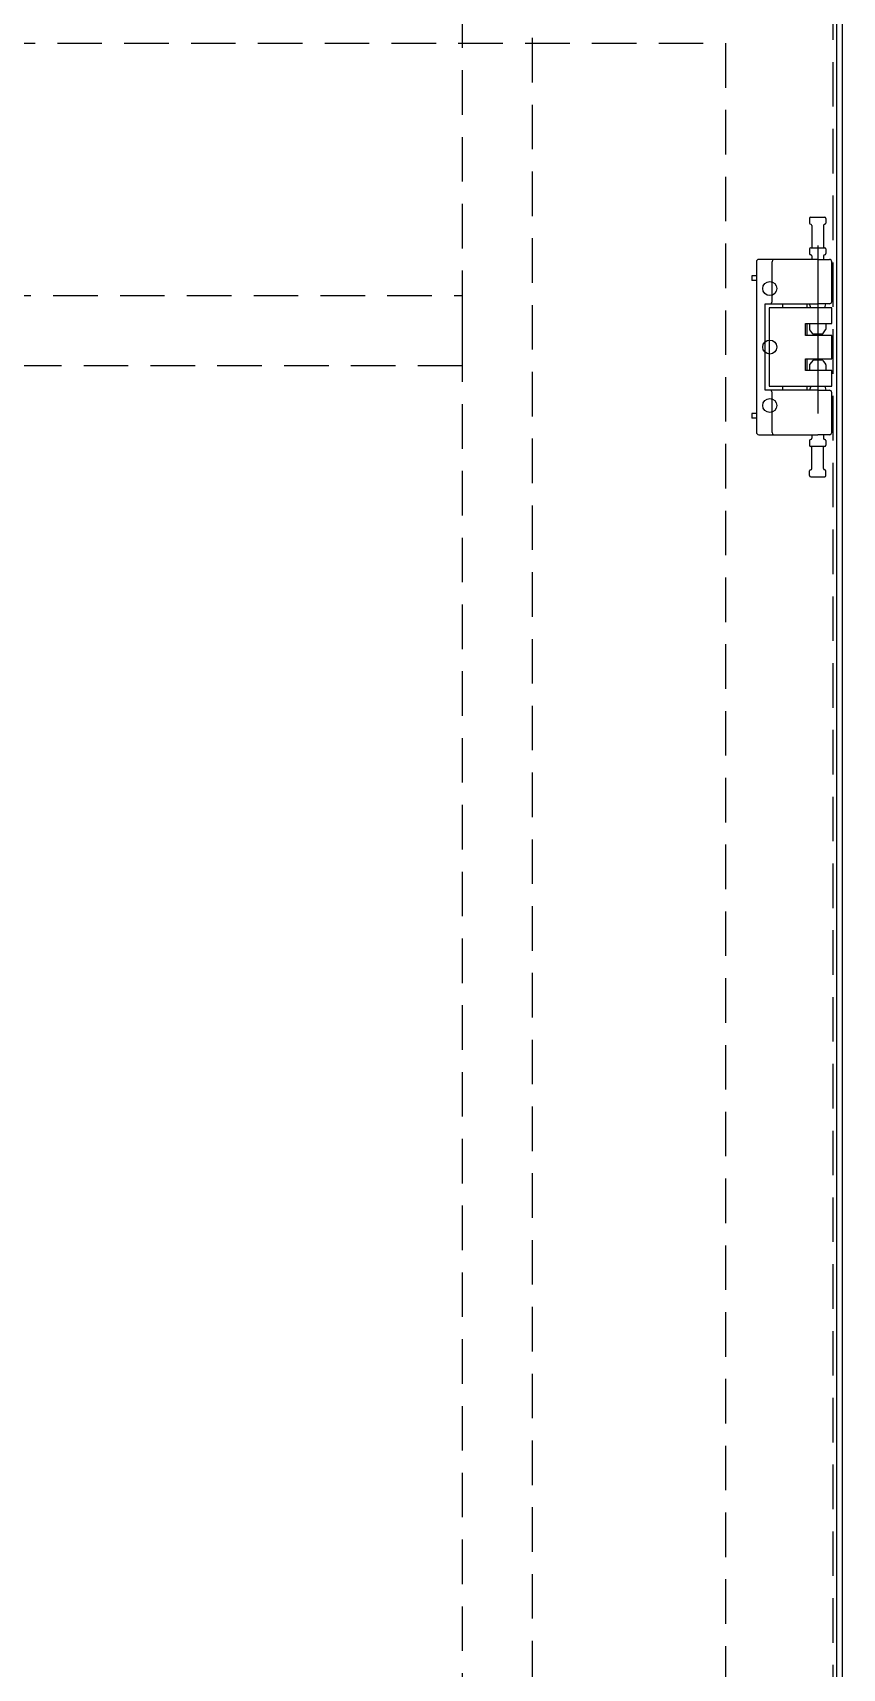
# Model space of a CAD drawing. Header units: millimetres. Extents: x 44190 to 77260, y -67199 to -50358.
# Drawn here: x 55576 to 55922, y -56441 to -55741 of the extents above; entities that cross this region are included whole.
import ezdxf

# ---------------------------------------------------------------- set-up
doc = ezdxf.new("R2010")
doc.units = ezdxf.units.MM
doc.header["$LTSCALE"] = 3
doc.linetypes.add('ACAD_ISO04W100', pattern=[30, 24, -3, 0, -3])
doc.linetypes.add('HIDDEN', pattern=[9.525, 6.35, -3.175])
for name, color, linetype in [('@.DM. NÉT CHÍNH', 7, 'Continuous'), ('centerline', 6, 'ACAD_ISO04W100'), ('EQUIPMENT', 4, 'Continuous'), ('equipments', 2, 'Continuous')]:
    doc.layers.add(name, color=color, linetype=linetype)

# ---------------------------------------------------------------- blocks, each defined once
blk = doc.blocks.new('HL011-1 Front')
at = {"layer": 'centerline'}
blk.add_line((20.5, 43.5), (20.5, -43.5), dxfattribs=at)
at = {"layer": 'EQUIPMENT', "color": 8}
for p, q in [((17, 55), (17, 53)), ((17.5, 55.5), (23.5, 55.5)), ((18, 52), (18, 42.5)), ((23, 52), (23, 42.5)), ((24, 55), (24, 53)), ((18, -52), (18, -42.5)), ((23, -52), (23, -42.5)), ((17, -55), (17, -53)), ((17.5, -55.5), (23.5, -55.5)), ((24, -55), (24, -53))]:
    blk.add_line(p, q, dxfattribs=at)
at = {"layer": 'EQUIPMENT'}
for p, q in [((17, 42), (17, 40)), ((17.5, 42.5), (23.5, 42.5)), ((24, 42), (24, 40)), ((-5.7, 36.5), (-5.7, -36.5)), ((1.54, 37.5), (-4.7, 37.5)), ((0.96, 19.5), (0.96, 36.5)), ((20.5, 37.5), (1.54, 37.5)), ((18, 39), (18, 37.5)), ((20.5, 37.5), (25.5, 37.5)), ((23, 39), (23, 37.5)), ((26.5, 19.5), (26.5, 36.5)), ((-7.7, 30.5), (-7.7, 28.5)), ((-5.7, 30.5), (-7.7, 30.5)), ((-5.7, 28.5), (-7.7, 28.5)), ((-1.93, -18.5), (-1.93, 18.5)), ((-1.93, 18.5), (0.38, 18.5)), ((0.38, 18.5), (20.5, 18.5)), ((5.57, 16.8), (5.57, 18.5)), ((15.89, 18.5), (15.89, 16.8)), ((17.51, 16.8), (17, 18.5)), ((25.5, 18.5), (20.5, 18.5)), ((23.49, 16.8), (24, 18.5)), ((15.89, 10), (15.89, 5)), ((17, 10), (17, 7.67)), ((18.35, 5.7), (17.1, 7.37)), ((22.65, 5.7), (23.9, 7.37)), ((24, 10), (24, 7.67)), ((22.25, 5.5), (18.75, 5.5)), ((15.89, -5), (15.89, -10)), ((18.35, -5.7), (17.1, -7.37)), ((18.75, -5.5), (22.25, -5.5)), ((22.65, -5.7), (23.9, -7.37)), ((17, -7.67), (17, -10)), ((24, -7.67), (24, -10)), ((0.38, -18.5), (-1.93, -18.5)), ((20.5, -18.5), (0.38, -18.5)), ((0.96, -36.5), (0.96, -19.5)), ((5.57, -18.5), (5.57, -16.8)), ((15.89, -16.8), (15.89, -18.5)), ((17.51, -16.8), (17, -18.5)), ((20.5, -18.5), (25.5, -18.5)), ((23.49, -16.8), (24, -18.5)), ((26.5, -36.5), (26.5, -19.5)), ((-7.7, -28.5), (-7.7, -30.5)), ((-5.7, -28.5), (-7.7, -28.5)), ((-5.7, -30.5), (-7.7, -30.5)), ((-4.7, -37.5), (1.54, -37.5)), ((1.54, -37.5), (20.5, -37.5)), ((17, -40), (17, -42)), ((18, -37.5), (18, -39)), ((25.5, -37.5), (20.5, -37.5)), ((23, -37.5), (23, -39)), ((24, -40), (24, -42)), ((23.5, -42.5), (17.5, -42.5))]:
    blk.add_line(p, q, dxfattribs=at)
at = {"layer": 'EQUIPMENT', "color": 8}
blk.add_lwpolyline([(26.5, 5), (15.25, 5), (15.25, 10), (26.5, 10), (26.5, 16.8), (-0.2, 16.8), (-0.2, -16.8), (26.5, -16.8), (26.5, -10), (15.25, -10), (15.25, -5), (26.5, -5)], close=True, dxfattribs=at)
for centre in [(0, 25), (0, 0), (0, -25)]:
    blk.add_circle(centre, 3, dxfattribs=at)
for centre, start, end in [((17.5, 55), 90, 180), ((17.5, 53), 180, 270), ((17.5, 52), 0, 90), ((23.5, 52), 90, 180), ((23.5, 55), 0, 90), ((23.5, 53), 270, 0), ((17.5, -53), 90, 180), ((17.5, -55), 180, 270), ((17.5, -52), 270, 0), ((23.5, -52), 180, 270), ((23.5, -53), 0, 90), ((23.5, -55), 270, 0)]:
    blk.add_arc(centre, 0.5, start, end, dxfattribs=at)
at = {"layer": 'EQUIPMENT'}
for centre, radius, start, end in [((17.5, 42), 0.5, 90, 180), ((23.5, 42), 0.5, 0, 90), ((-4.7, 36.5), 1, 90, 180), ((17.5, 40), 0.5, 180, 270), ((17.5, 39), 0.5, 0, 90), ((23.5, 39), 0.5, 90, 180), ((23.5, 40), 0.5, 270, 0), ((25.5, 36.5), 1, 0, 90), ((25.5, 19.5), 1, 270, 0), ((17.5, 7.67), 0.5, 180, 216.8699), ((23.5, 7.67), 0.5, 323.1301, 0), ((18.75, 6), 0.5, 216.8699, 270), ((22.25, 6), 0.5, 270, 323.1301), ((18.75, -6), 0.5, 90, 143.1301), ((22.25, -6), 0.5, 36.8699, 90), ((17.5, -7.67), 0.5, 143.1301, 180), ((23.5, -7.67), 0.5, 0, 36.8699), ((25.5, -19.5), 1, 0, 90), ((-4.7, -36.5), 1, 180, 270), ((17.5, -40), 0.5, 90, 180), ((17.5, -39), 0.5, 270, 0), ((23.5, -39), 0.5, 180, 270), ((23.5, -40), 0.5, 0, 90), ((25.5, -36.5), 1, 270, 0), ((17.5, -42), 0.5, 180, 270), ((23.5, -42), 0.5, 270, 0)]:
    blk.add_arc(centre, radius, start, end, dxfattribs=at)
for centre, start_param, end_param in [((1.54, 36.5), 3.141593, 4.712389), ((0.38, 19.5), 0, 1.570796), ((0.38, -19.5), 1.570796, 3.141593), ((1.54, -36.5), 4.712389, 6.283185)]:
    blk.add_ellipse(centre, major_axis=(0, -1), ratio=0.57735, start_param=start_param, end_param=end_param, dxfattribs=at)

msp = doc.modelspace()

# ---------------------------------------------------------------- linework, layer by layer
at = {"layer": '@.DM. NÉT CHÍNH'}
msp.add_lwpolyline([(55022.41, -55645.24), (55922.41, -55645.24), (55922.41, -57445.24), (55022.41, -57445.24)], close=True, dxfattribs=at)
at = {"layer": '@.DM. NÉT CHÍNH', "color": 4}
msp.add_lwpolyline([(55024.91, -55723.24), (55919.91, -55723.24), (55919.91, -57367.24), (55024.91, -57367.24)], close=True, dxfattribs=at)
at = {"layer": '@.DM. NÉT CHÍNH', "color": 4, "linetype": 'HIDDEN'}
msp.add_lwpolyline([(55026.41, -55724.74), (55918.41, -55724.74), (55918.41, -57365.74), (55026.41, -57365.74)], close=True, dxfattribs=at)
at = {"layer": '@.DM. NÉT CHÍNH', "color": 8, "linetype": 'HIDDEN'}
for points in [[(55789.91, -55728.24), (55759.91, -55728.24), (55759.91, -57362.24), (55789.91, -57362.24)], [(55072.41, -55745.24), (55872.41, -55745.24), (55872.41, -57345.24), (55072.41, -57345.24)], [(55759.91, -55853.24), (55759.91, -55883.24), (55184.91, -55883.24), (55184.91, -55853.24)]]:
    msp.add_lwpolyline(points, close=True, dxfattribs=at)

# ---------------------------------------------------------------- block references
at = {"layer": 'equipments'}
msp.add_blockref('HL011-1 Front', (55891.41, -55875.24), dxfattribs=at)

doc.saveas('drawing.dxf')
